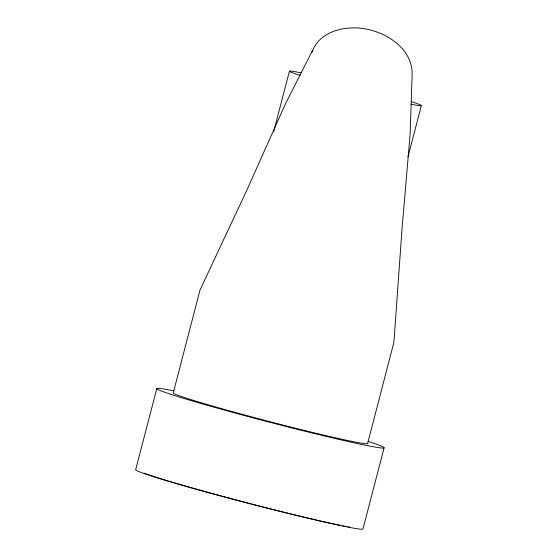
<?xml version="1.0" encoding="UTF-8"?>
<svg xmlns="http://www.w3.org/2000/svg" width="557" height="557" viewBox="0 0 557 557"><rect width="100%" height="100%" fill="white"/><g stroke="black" fill="none" stroke-linecap="round" stroke-linejoin="round"><path stroke-width="0.84" d="M311.99 52.414C318.813 31.331 344.86 25.385 364.487 28.741C387.129 32.41 412.695 49.155 412.131 74.527L410.168 133.757L401.959 229.561L394.119 339.38L393.604 343.467L367.676 443.268A100.671 3.516 14.6 0 1 276.571 423.417A100.671 3.516 14.6 0 1 173.22 393.138L199.977 290.106L246.389 191.142L285.539 103.686L312.338 50.826M156.789 388.612L135.657 469.746A117.443 4.101 14.6 0 0 248.68 503.403A117.443 4.101 14.6 0 0 362.969 528.927L384.1 447.793M273.633 131.842L289.424 71.219M407.968 156.928L421.343 105.565M349.712 527.089A113.252 3.955 14.6 0 1 348.069 526.797M346.315 526.469A113.252 3.955 14.6 0 1 344.435 526.107M343.718 525.968A113.252 3.955 14.6 0 1 342.235 525.669M340.675 525.355A113.252 3.955 14.6 0 1 316.362 520.008M315.589 519.827A113.252 3.955 14.6 0 1 215.287 494.365M214.48 494.143A113.252 3.955 14.6 0 1 144.138 473.123M368.031 441.416A117.443 4.101 14.6 0 1 343.606 440.476A117.443 4.101 14.6 0 1 196.315 402.133A117.443 4.101 14.6 0 1 173.519 390.777M411.338 101.653A68.163 2.381 14.6 0 1 410.941 104.173M300.139 75.369A68.163 2.381 14.6 0 1 301.295 72.918"/></g></svg>
